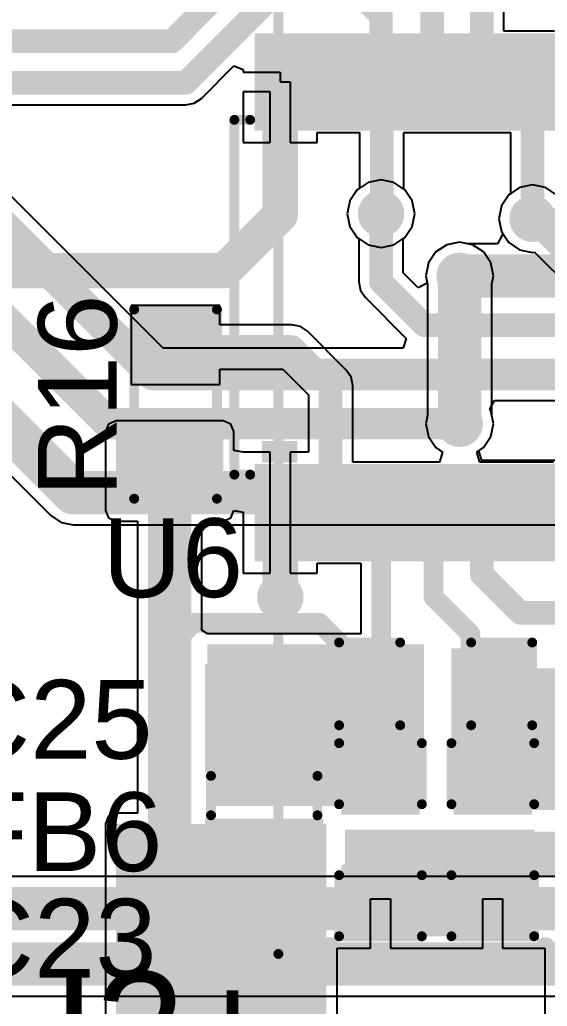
# Model space of a CAD drawing. Header units: millimetres. Extents: x -0.27 to 4.7, y -0.39 to 2.83.
# Drawn here: x 2.851 to 3.118, y 0.346 to 0.847 of the extents above; entities that cross this region are included whole.
import ezdxf

# ---------------------------------------------------------------- set-up
doc = ezdxf.new("R2010")
doc.units = ezdxf.units.MM
doc.header["$MEASUREMENT"] = 0
for name, color, linetype in [('BottomLayer', 5, 'Continuous'), ('BottomSolder', 6, 'Continuous'), ('TopLayer', 1, 'Continuous'), ('TopOverlay', 2, 'Continuous'), ('TopPaste', 8, 'Continuous'), ('TopSolder', 216, 'Continuous'), ('ViaHoleLayer', 16, 'Continuous')]:
    doc.layers.add(name, color=color, linetype=linetype)
doc.styles.add('Arial', font='arial.ttf', dxfattribs={"height": 0.2})

# ---------------------------------------------------------------- blocks, each defined once
blk = doc.blocks.new('ZIO_101954_8')
at = {"layer": 'TopOverlay', "const_width": 0.005}
for points in [[(0.719, -1.74), (0.719, 0.057)], [(-0.719, -1.74), (0.719, -1.74)]]:
    blk.add_lwpolyline(points, dxfattribs=at)
at = {"layer": 'TopOverlay', "const_width": 0.0025}
blk.add_lwpolyline([(0.71775, -1.74, 1), (0.72025, -1.74, 1)], format="xyb", close=True, dxfattribs=at)
blk.add_lwpolyline([(0.71775, -1.74, 1), (0.72025, -1.74, 1)], format="xyb", close=True, dxfattribs=at)
blk = doc.blocks.new('14_TSSOP_50')
at = {"layer": 'TopLayer'}
for points in [[(-0.1299212, 0.08562995), (-0.0885826, 0.08562995), (-0.0885826, 0.06791345), (-0.1299212, 0.06791345)], [(0.0885827, 0.08562995), (0.1299213, 0.08562995), (0.1299213, 0.06791345), (0.0885827, 0.06791345)], [(-0.1299212, 0.06003935), (-0.0885826, 0.06003935), (-0.0885826, 0.04232285), (-0.1299212, 0.04232285)], [(0.0885827, 0.06003945), (0.1299213, 0.06003945), (0.1299213, 0.04232295), (0.0885827, 0.04232295)], [(-0.1299212, 0.03444885), (-0.0885826, 0.03444885), (-0.0885826, 0.01673235), (-0.1299212, 0.01673235)], [(0.0885827, 0.03444885), (0.1299213, 0.03444885), (0.1299213, 0.01673235), (0.0885827, 0.01673235)], [(-0.1299212, 0.00885825), (-0.0885826, 0.00885825), (-0.0885826, -0.00885825), (-0.1299212, -0.00885825)], [(0.0885827, 0.00885835), (0.1299213, 0.00885835), (0.1299213, -0.00885815), (0.0885827, -0.00885815)], [(-0.1299212, -0.01673225), (-0.0885826, -0.01673225), (-0.0885826, -0.03444875), (-0.1299212, -0.03444875)], [(0.0885827, -0.01673225), (0.1299213, -0.01673225), (0.1299213, -0.03444875), (0.0885827, -0.03444875)], [(-0.1299212, -0.04232285), (-0.0885826, -0.04232285), (-0.0885826, -0.06003935), (-0.1299212, -0.06003935)], [(0.0885827, -0.04232275), (0.1299213, -0.04232275), (0.1299213, -0.06003925), (0.0885827, -0.06003925)], [(-0.1299212, -0.06791335), (-0.0885826, -0.06791335), (-0.0885826, -0.08562985), (-0.1299212, -0.08562985)], [(0.0885827, -0.06791335), (0.1299213, -0.06791335), (0.1299213, -0.08562985), (0.0885827, -0.08562985)]]:
    blk.add_hatch(color=1, dxfattribs=at).paths.add_polyline_path(points)
at = {"layer": 'TopOverlay'}
blk.add_hatch(color=2, dxfattribs=at).paths.add_polyline_path([(-0.084, 0.068), (-0.073, 0.068), (-0.073, 0.086), (-0.084, 0.086)])
at = {"layer": 'TopPaste'}
for points in [[(-0.1299212, 0.08562995), (-0.0885826, 0.08562995), (-0.0885826, 0.06791345), (-0.1299212, 0.06791345)], [(0.0885827, 0.08562995), (0.1299213, 0.08562995), (0.1299213, 0.06791345), (0.0885827, 0.06791345)], [(-0.1299212, 0.06003935), (-0.0885826, 0.06003935), (-0.0885826, 0.04232285), (-0.1299212, 0.04232285)], [(0.0885827, 0.06003945), (0.1299213, 0.06003945), (0.1299213, 0.04232295), (0.0885827, 0.04232295)], [(-0.1299212, 0.03444885), (-0.0885826, 0.03444885), (-0.0885826, 0.01673235), (-0.1299212, 0.01673235)], [(0.0885827, 0.03444885), (0.1299213, 0.03444885), (0.1299213, 0.01673235), (0.0885827, 0.01673235)], [(-0.1299212, 0.00885825), (-0.0885826, 0.00885825), (-0.0885826, -0.00885825), (-0.1299212, -0.00885825)], [(0.0885827, 0.00885835), (0.1299213, 0.00885835), (0.1299213, -0.00885815), (0.0885827, -0.00885815)], [(-0.1299212, -0.01673225), (-0.0885826, -0.01673225), (-0.0885826, -0.03444875), (-0.1299212, -0.03444875)], [(0.0885827, -0.01673225), (0.1299213, -0.01673225), (0.1299213, -0.03444875), (0.0885827, -0.03444875)], [(-0.1299212, -0.04232285), (-0.0885826, -0.04232285), (-0.0885826, -0.06003935), (-0.1299212, -0.06003935)], [(0.0885827, -0.04232275), (0.1299213, -0.04232275), (0.1299213, -0.06003925), (0.0885827, -0.06003925)], [(-0.1299212, -0.06791335), (-0.0885826, -0.06791335), (-0.0885826, -0.08562985), (-0.1299212, -0.08562985)], [(0.0885827, -0.06791335), (0.1299213, -0.06791335), (0.1299213, -0.08562985), (0.0885827, -0.08562985)]]:
    blk.add_hatch(color=8, dxfattribs=at).paths.add_polyline_path(points)
at = {"layer": 'TopSolder'}
for points in [[(-0.1339212, 0.08962995), (-0.0845826, 0.08962995), (-0.0845826, 0.06391345), (-0.1339212, 0.06391345)], [(0.0845827, 0.08962995), (0.1339213, 0.08962995), (0.1339213, 0.06391345), (0.0845827, 0.06391345)], [(-0.1339212, 0.06403935), (-0.0845826, 0.06403935), (-0.0845826, 0.03832285), (-0.1339212, 0.03832285)], [(0.0845827, 0.06403945), (0.1339213, 0.06403945), (0.1339213, 0.03832295), (0.0845827, 0.03832295)], [(-0.1339212, 0.03844885), (-0.0845826, 0.03844885), (-0.0845826, 0.01273235), (-0.1339212, 0.01273235)], [(0.0845827, 0.03844885), (0.1339213, 0.03844885), (0.1339213, 0.01273235), (0.0845827, 0.01273235)], [(-0.1339212, 0.01285825), (-0.0845826, 0.01285825), (-0.0845826, -0.01285825), (-0.1339212, -0.01285825)], [(0.0845827, 0.01285835), (0.1339213, 0.01285835), (0.1339213, -0.01285815), (0.0845827, -0.01285815)], [(-0.1339212, -0.01273225), (-0.0845826, -0.01273225), (-0.0845826, -0.03844875), (-0.1339212, -0.03844875)], [(0.0845827, -0.01273225), (0.1339213, -0.01273225), (0.1339213, -0.03844875), (0.0845827, -0.03844875)], [(-0.1339212, -0.03832285), (-0.0845826, -0.03832285), (-0.0845826, -0.06403935), (-0.1339212, -0.06403935)], [(0.0845827, -0.03832275), (0.1339213, -0.03832275), (0.1339213, -0.06403925), (0.0845827, -0.06403925)], [(-0.1339212, -0.06391335), (-0.0845826, -0.06391335), (-0.0845826, -0.08962985), (-0.1339212, -0.08962985)], [(0.0845827, -0.06391335), (0.1339213, -0.06391335), (0.1339213, -0.08962985), (0.0845827, -0.08962985)]]:
    blk.add_hatch(color=216, dxfattribs=at).paths.add_polyline_path(points)
at = {"layer": 'TopOverlay'}
for points, const_width in [([(-0.09, 0.1), (-0.09, 0.092)], 0.005), ([(-0.09, 0.1), (0.0900001, 0.1)], 0.005), ([(0.0900001, 0.1), (0.0900001, 0.092)], 0.005), ([(-0.141, 0.082), (-0.141, 0.072)], 0.007874), ([(-0.141, 0.082), (-0.136, 0.077)], 0.007874), ([(-0.136, 0.077), (-0.141, 0.072)], 0.007874), ([(-0.09, -0.0919999), (-0.09, -0.0999999)], 0.005), ([(0.0900001, -0.0919999), (0.0900001, -0.0999999)], 0.005), ([(-0.09, -0.0999999), (0.0900001, -0.0999999)], 0.005)]:
    blk.add_lwpolyline(points, dxfattribs=dict(at, const_width=const_width))
for points, const_width in [([(-0.09125, 0.1, 1), (-0.08875, 0.1, 1)], 0.0025), ([(-0.09125, 0.1, 1), (-0.08875, 0.1, 1)], 0.0025), ([(0.0887501, 0.1, 1), (0.0912501, 0.1, 1)], 0.0025), ([(0.0887501, 0.1, 1), (0.0912501, 0.1, 1)], 0.0025), ([(-0.09125, 0.092, 1), (-0.08875, 0.092, 1)], 0.0025), ([(0.0887501, 0.092, 1), (0.0912501, 0.092, 1)], 0.0025), ([(-0.1429685, 0.082, 1), (-0.1390315, 0.082, 1)], 0.003937), ([(-0.1429685, 0.082, 1), (-0.1390315, 0.082, 1)], 0.003937), ([(-0.1379685, 0.077, 1), (-0.1340315, 0.077, 1)], 0.003937), ([(-0.1379685, 0.077, 1), (-0.1340315, 0.077, 1)], 0.003937), ([(-0.1429685, 0.072, 1), (-0.1390315, 0.072, 1)], 0.003937), ([(-0.1429685, 0.072, 1), (-0.1390315, 0.072, 1)], 0.003937), ([(-0.09125, -0.0919999, 1), (-0.08875, -0.0919999, 1)], 0.0025), ([(0.0887501, -0.0919999, 1), (0.0912501, -0.0919999, 1)], 0.0025), ([(-0.09125, -0.0999999, 1), (-0.08875, -0.0999999, 1)], 0.0025), ([(-0.09125, -0.0999999, 1), (-0.08875, -0.0999999, 1)], 0.0025), ([(0.0887501, -0.0999999, 1), (0.0912501, -0.0999999, 1)], 0.0025), ([(0.0887501, -0.0999999, 1), (0.0912501, -0.0999999, 1)], 0.0025)]:
    blk.add_lwpolyline(points, format="xyb", close=True, dxfattribs=dict(at, const_width=const_width))
blk = doc.blocks.new('R___0603_86')
at = {"layer": 'TopLayer'}
for points in [[(-0.015, 0.0175), (-0.015, -0.0175), (-0.045, -0.0175), (-0.045, 0.0175)], [(0.045, 0.0175), (0.045, -0.0175), (0.015, -0.0175), (0.015, 0.0175)]]:
    blk.add_hatch(color=1, dxfattribs=at).paths.add_polyline_path(points)
at = {"layer": 'TopPaste'}
for points in [[(-0.015, 0.0175), (-0.015, -0.0175), (-0.045, -0.0175), (-0.045, 0.0175)], [(0.045, 0.0175), (0.045, -0.0175), (0.015, -0.0175), (0.015, 0.0175)]]:
    blk.add_hatch(color=8, dxfattribs=at).paths.add_polyline_path(points)
at = {"layer": 'TopSolder'}
for points in [[(-0.011, 0.0215), (-0.011, -0.0215), (-0.049, -0.0215), (-0.049, 0.0215)], [(0.049, 0.0215), (0.049, -0.0215), (0.011, -0.0215), (0.011, 0.0215)]]:
    blk.add_hatch(color=216, dxfattribs=at).paths.add_polyline_path(points)
at = {"layer": 'TopOverlay', "const_width": 0.005}
for points in [[(-0.048, 0.021), (0.048, 0.021)], [(-0.048, 0.021), (-0.048, -0.021)], [(0.048, 0.021), (0.048, -0.021)], [(-0.048, -0.021), (0.048, -0.021)]]:
    blk.add_lwpolyline(points, dxfattribs=at)
at = {"layer": 'TopOverlay', "const_width": 0.0025}
for points in [[(-0.04925, 0.021, 1), (-0.04675, 0.021, 1)], [(-0.04925, 0.021, 1), (-0.04675, 0.021, 1)], [(0.04675, 0.021, 1), (0.04925, 0.021, 1)], [(0.04675, 0.021, 1), (0.04925, 0.021, 1)], [(-0.04925, -0.021, 1), (-0.04675, -0.021, 1)], [(-0.04925, -0.021, 1), (-0.04675, -0.021, 1)], [(0.04675, -0.021, 1), (0.04925, -0.021, 1)], [(0.04675, -0.021, 1), (0.04925, -0.021, 1)]]:
    blk.add_lwpolyline(points, format="xyb", close=True, dxfattribs=at)
blk = doc.blocks.new('I___0805_129')
at = {"layer": 'TopLayer'}
for points in [[(-0.06299205, 0.02598425), (-0.01574795, 0.02598425), (-0.01574795, -0.02598425), (-0.06299205, -0.02598425)], [(0.01574815, 0.02598425), (0.06299225, 0.02598425), (0.06299225, -0.02598425), (0.01574815, -0.02598425)]]:
    blk.add_hatch(color=1, dxfattribs=at).paths.add_polyline_path(points)
at = {"layer": 'TopPaste'}
for points in [[(-0.06299205, 0.02598425), (-0.01574795, 0.02598425), (-0.01574795, -0.02598425), (-0.06299205, -0.02598425)], [(0.01574815, 0.02598425), (0.06299225, 0.02598425), (0.06299225, -0.02598425), (0.01574815, -0.02598425)]]:
    blk.add_hatch(color=8, dxfattribs=at).paths.add_polyline_path(points)
at = {"layer": 'TopSolder'}
for points in [[(-0.06699205, 0.02998425), (-0.01174795, 0.02998425), (-0.01174795, -0.02998425), (-0.06699205, -0.02998425)], [(0.01174815, 0.02998425), (0.06699225, 0.02998425), (0.06699225, -0.02998425), (0.01174815, -0.02998425)]]:
    blk.add_hatch(color=216, dxfattribs=at).paths.add_polyline_path(points)
at = {"layer": 'TopOverlay', "const_width": 0.005}
for points in [[(-0.01, 0.027), (0.01, 0.027)], [(-0.01, -0.027), (0.01, -0.027)]]:
    blk.add_lwpolyline(points, dxfattribs=at)
at = {"layer": 'TopOverlay', "const_width": 0.0025}
for points in [[(-0.01125, 0.027, 1), (-0.00875, 0.027, 1)], [(0.00875, 0.027, 1), (0.01125, 0.027, 1)], [(-0.01125, -0.027, 1), (-0.00875, -0.027, 1)], [(0.00875, -0.027, 1), (0.01125, -0.027, 1)]]:
    blk.add_lwpolyline(points, format="xyb", close=True, dxfattribs=at)
blk = doc.blocks.new('C___0603_190')
at = {"layer": 'TopLayer'}
for points in [[(-0.015, 0.0175), (-0.015, -0.0175), (-0.045, -0.0175), (-0.045, 0.0175)], [(0.045, 0.0175), (0.045, -0.0175), (0.015, -0.0175), (0.015, 0.0175)]]:
    blk.add_hatch(color=1, dxfattribs=at).paths.add_polyline_path(points)
at = {"layer": 'TopPaste'}
for points in [[(-0.015, 0.0175), (-0.015, -0.0175), (-0.045, -0.0175), (-0.045, 0.0175)], [(0.045, 0.0175), (0.045, -0.0175), (0.015, -0.0175), (0.015, 0.0175)]]:
    blk.add_hatch(color=8, dxfattribs=at).paths.add_polyline_path(points)
at = {"layer": 'TopSolder'}
for points in [[(-0.0126378, 0.0198622), (-0.0126378, -0.0198622), (-0.0473622, -0.0198622), (-0.0473622, 0.0198622)], [(0.0473622, 0.0198622), (0.0473622, -0.0198622), (0.0126378, -0.0198622), (0.0126378, 0.0198622)]]:
    blk.add_hatch(color=216, dxfattribs=at).paths.add_polyline_path(points)
at = {"layer": 'TopOverlay', "const_width": 0.005}
for points in [[(-0.049, -0.021), (-0.049, 0.021)], [(-0.018, 0.021), (-0.049, 0.021)], [(0.049, 0.021), (0.018, 0.021)], [(0.049, -0.021), (0.049, 0.021)], [(-0.018, -0.021), (-0.049, -0.021)], [(0.049, -0.021), (0.018, -0.021)]]:
    blk.add_lwpolyline(points, dxfattribs=at)
at = {"layer": 'TopOverlay', "const_width": 0.0025}
for points in [[(-0.05025, 0.021, 1), (-0.04775, 0.021, 1)], [(-0.05025, 0.021, 1), (-0.04775, 0.021, 1)], [(-0.01925, 0.021, 1), (-0.01675, 0.021, 1)], [(0.01675, 0.021, 1), (0.01925, 0.021, 1)], [(0.04775, 0.021, 1), (0.05025, 0.021, 1)], [(0.04775, 0.021, 1), (0.05025, 0.021, 1)], [(-0.05025, -0.021, 1), (-0.04775, -0.021, 1)], [(-0.05025, -0.021, 1), (-0.04775, -0.021, 1)], [(-0.01925, -0.021, 1), (-0.01675, -0.021, 1)], [(0.01675, -0.021, 1), (0.01925, -0.021, 1)], [(0.04775, -0.021, 1), (0.05025, -0.021, 1)], [(0.04775, -0.021, 1), (0.05025, -0.021, 1)]]:
    blk.add_lwpolyline(points, format="xyb", close=True, dxfattribs=at)
blk = doc.blocks.new('C___0603_192')
at = {"layer": 'TopLayer'}
for points in [[(-0.015, 0.0175), (-0.015, -0.0175), (-0.045, -0.0175), (-0.045, 0.0175)], [(0.045, 0.0175), (0.045, -0.0175), (0.015, -0.0175), (0.015, 0.0175)]]:
    blk.add_hatch(color=1, dxfattribs=at).paths.add_polyline_path(points)
at = {"layer": 'TopPaste'}
for points in [[(-0.015, 0.0175), (-0.015, -0.0175), (-0.045, -0.0175), (-0.045, 0.0175)], [(0.045, 0.0175), (0.045, -0.0175), (0.015, -0.0175), (0.015, 0.0175)]]:
    blk.add_hatch(color=8, dxfattribs=at).paths.add_polyline_path(points)
at = {"layer": 'TopSolder'}
for points in [[(-0.0126378, 0.0198622), (-0.0126378, -0.0198622), (-0.0473622, -0.0198622), (-0.0473622, 0.0198622)], [(0.0473622, 0.0198622), (0.0473622, -0.0198622), (0.0126378, -0.0198622), (0.0126378, 0.0198622)]]:
    blk.add_hatch(color=216, dxfattribs=at).paths.add_polyline_path(points)
at = {"layer": 'TopOverlay', "const_width": 0.005}
for points in [[(-0.049, -0.021), (-0.049, 0.021)], [(-0.049, 0.021), (-0.018, 0.021)], [(0.018, 0.021), (0.049, 0.021)], [(0.049, -0.021), (0.049, 0.021)], [(-0.049, -0.021), (-0.018, -0.021)], [(0.018, -0.021), (0.049, -0.021)]]:
    blk.add_lwpolyline(points, dxfattribs=at)
at = {"layer": 'TopOverlay', "const_width": 0.0025}
for points in [[(-0.05025, 0.021, 1), (-0.04775, 0.021, 1)], [(-0.05025, 0.021, 1), (-0.04775, 0.021, 1)], [(-0.01925, 0.021, 1), (-0.01675, 0.021, 1)], [(0.01675, 0.021, 1), (0.01925, 0.021, 1)], [(0.04775, 0.021, 1), (0.05025, 0.021, 1)], [(0.04775, 0.021, 1), (0.05025, 0.021, 1)], [(-0.05025, -0.021, 1), (-0.04775, -0.021, 1)], [(-0.05025, -0.021, 1), (-0.04775, -0.021, 1)], [(-0.01925, -0.021, 1), (-0.01675, -0.021, 1)], [(0.01675, -0.021, 1), (0.01925, -0.021, 1)], [(0.04775, -0.021, 1), (0.05025, -0.021, 1)], [(0.04775, -0.021, 1), (0.05025, -0.021, 1)]]:
    blk.add_lwpolyline(points, format="xyb", close=True, dxfattribs=at)
blk = doc.blocks.new('C___0603_194')
at = {"layer": 'TopLayer'}
for points in [[(-0.015, 0.0175), (-0.015, -0.0175), (-0.045, -0.0175), (-0.045, 0.0175)], [(0.045, 0.0175), (0.045, -0.0175), (0.015, -0.0175), (0.015, 0.0175)]]:
    blk.add_hatch(color=1, dxfattribs=at).paths.add_polyline_path(points)
at = {"layer": 'TopPaste'}
for points in [[(-0.015, 0.0175), (-0.015, -0.0175), (-0.045, -0.0175), (-0.045, 0.0175)], [(0.045, 0.0175), (0.045, -0.0175), (0.015, -0.0175), (0.015, 0.0175)]]:
    blk.add_hatch(color=8, dxfattribs=at).paths.add_polyline_path(points)
at = {"layer": 'TopSolder'}
for points in [[(-0.0126378, 0.0198622), (-0.0126378, -0.0198622), (-0.0473622, -0.0198622), (-0.0473622, 0.0198622)], [(0.0473622, 0.0198622), (0.0473622, -0.0198622), (0.0126378, -0.0198622), (0.0126378, 0.0198622)]]:
    blk.add_hatch(color=216, dxfattribs=at).paths.add_polyline_path(points)
at = {"layer": 'TopOverlay', "const_width": 0.005}
for points in [[(-0.049, 0.021), (-0.018, 0.021)], [(-0.049, 0.021), (-0.049, -0.021)], [(0.018, 0.021), (0.049, 0.021)], [(0.049, 0.021), (0.049, -0.021)], [(-0.049, -0.021), (-0.018, -0.021)], [(0.018, -0.021), (0.049, -0.021)]]:
    blk.add_lwpolyline(points, dxfattribs=at)
at = {"layer": 'TopOverlay', "const_width": 0.0025}
for points in [[(-0.05025, 0.021, 1), (-0.04775, 0.021, 1)], [(-0.05025, 0.021, 1), (-0.04775, 0.021, 1)], [(-0.01925, 0.021, 1), (-0.01675, 0.021, 1)], [(0.01675, 0.021, 1), (0.01925, 0.021, 1)], [(0.04775, 0.021, 1), (0.05025, 0.021, 1)], [(0.04775, 0.021, 1), (0.05025, 0.021, 1)], [(-0.05025, -0.021, 1), (-0.04775, -0.021, 1)], [(-0.05025, -0.021, 1), (-0.04775, -0.021, 1)], [(-0.01925, -0.021, 1), (-0.01675, -0.021, 1)], [(0.01675, -0.021, 1), (0.01925, -0.021, 1)], [(0.04775, -0.021, 1), (0.05025, -0.021, 1)], [(0.04775, -0.021, 1), (0.05025, -0.021, 1)]]:
    blk.add_lwpolyline(points, format="xyb", close=True, dxfattribs=at)

msp = doc.modelspace()

# ---------------------------------------------------------------- hatches: boundary and pattern name
at = {"layer": 'BottomLayer'}
h = msp.add_hatch(color=5, dxfattribs=at)
edge = h.paths.add_edge_path()
edge.add_arc((3.0340935, 0.7485438), 0.011811, 0, 360)
h = msp.add_hatch(color=5, dxfattribs=at)
edge = h.paths.add_edge_path()
edge.add_arc((3.111, 0.746), 0.011811, 0, 360)
h = msp.add_hatch(color=5, dxfattribs=at)
edge = h.paths.add_edge_path()
edge.add_arc((3.074, 0.717), 0.011811, 0, 360)
h = msp.add_hatch(color=5, dxfattribs=at)
edge = h.paths.add_edge_path()
edge.add_arc((3.074, 0.642), 0.011811, 0, 360)
h = msp.add_hatch(color=5, dxfattribs=at)
edge = h.paths.add_edge_path()
edge.add_arc((2.983, 0.554), 0.011811, 0, 360)
h = msp.add_hatch(color=5, dxfattribs=at)
edge = h.paths.add_edge_path()
edge.add_arc((3.064, 0.424), 0.011811, 0, 360)
at = {"layer": 'BottomSolder'}
h = msp.add_hatch(color=6, dxfattribs=at)
edge = h.paths.add_edge_path()
edge.add_arc((3.0340935, 0.7485438), 0.0059055, 0, 360)
h = msp.add_hatch(color=6, dxfattribs=at)
edge = h.paths.add_edge_path()
edge.add_arc((3.111, 0.746), 0.0059055, 0, 360)
h = msp.add_hatch(color=6, dxfattribs=at)
edge = h.paths.add_edge_path()
edge.add_arc((3.074, 0.717), 0.0059055, 0, 360)
h = msp.add_hatch(color=6, dxfattribs=at)
edge = h.paths.add_edge_path()
edge.add_arc((3.074, 0.642), 0.0059055, 0, 360)
h = msp.add_hatch(color=6, dxfattribs=at)
edge = h.paths.add_edge_path()
edge.add_arc((2.983, 0.554), 0.0059055, 0, 360)
h = msp.add_hatch(color=6, dxfattribs=at)
edge = h.paths.add_edge_path()
edge.add_arc((3.064, 0.424), 0.0059055, 0, 360)
at = {"layer": 'TopLayer'}
h = msp.add_hatch(color=1, dxfattribs=at)
edge = h.paths.add_edge_path()
edge.add_arc((3.0340935, 0.7485438), 0.011811, 0, 360)
h = msp.add_hatch(color=1, dxfattribs=at)
edge = h.paths.add_edge_path()
edge.add_arc((3.111, 0.746), 0.011811, 0, 360)
h = msp.add_hatch(color=1, dxfattribs=at)
edge = h.paths.add_edge_path()
edge.add_arc((3.074, 0.717), 0.011811, 0, 360)
h = msp.add_hatch(color=1, dxfattribs=at)
edge = h.paths.add_edge_path()
edge.add_arc((3.074, 0.642), 0.011811, 0, 360)
for points in [[(2.8996226, 0.598), (2.954, 0.598), (2.954, 0.638), (2.8996226, 0.638)], [(3.0558652, 0.53), (2.946, 0.53), (2.946, 0.448), (3.0558652, 0.448)], [(3.0698226, 0.51), (3.1108614, 0.51), (3.1108614, 0.528), (3.0698226, 0.528)], [(3.0698226, 0.446), (3.179, 0.446), (3.179, 0.5179486), (3.0698226, 0.5179486)], [(3.0064226, 0.439), (2.8996226, 0.439), (2.8996226, 0.1919486), (3.0064226, 0.1919486)], [(3.0158226, 0.3819486), (3.1118226, 0.3819486), (3.1118226, 0.436), (3.0158226, 0.436)]]:
    msp.add_hatch(color=1, dxfattribs=at).paths.add_polyline_path(points)
h = msp.add_hatch(color=1, dxfattribs=at)
edge = h.paths.add_edge_path()
edge.add_arc((2.983, 0.554), 0.011811, 0, 360)
h = msp.add_hatch(color=1, dxfattribs=at)
edge = h.paths.add_edge_path()
edge.add_arc((3.064, 0.424), 0.011811, 0, 360)
at = {"layer": 'TopSolder'}
h = msp.add_hatch(color=216, dxfattribs=at)
edge = h.paths.add_edge_path()
edge.add_arc((3.0340935, 0.7485438), 0.0059055, 0, 360)
h = msp.add_hatch(color=216, dxfattribs=at)
edge = h.paths.add_edge_path()
edge.add_arc((3.111, 0.746), 0.0059055, 0, 360)
h = msp.add_hatch(color=216, dxfattribs=at)
edge = h.paths.add_edge_path()
edge.add_arc((3.074, 0.717), 0.0059055, 0, 360)
h = msp.add_hatch(color=216, dxfattribs=at)
edge = h.paths.add_edge_path()
edge.add_arc((3.074, 0.642), 0.0059055, 0, 360)
h = msp.add_hatch(color=216, dxfattribs=at)
edge = h.paths.add_edge_path()
edge.add_arc((2.983, 0.554), 0.0059055, 0, 360)
h = msp.add_hatch(color=216, dxfattribs=at)
edge = h.paths.add_edge_path()
edge.add_arc((3.064, 0.424), 0.0059055, 0, 360)
at = {"layer": 'ViaHoleLayer'}
h = msp.add_hatch(color=16, dxfattribs=at)
edge = h.paths.add_edge_path()
edge.add_arc((3.0340935, 0.7485438), 0.0059055, 0, 360)
h = msp.add_hatch(color=16, dxfattribs=at)
edge = h.paths.add_edge_path()
edge.add_arc((3.111, 0.746), 0.0059055, 0, 360)
h = msp.add_hatch(color=16, dxfattribs=at)
edge = h.paths.add_edge_path()
edge.add_arc((3.074, 0.717), 0.0059055, 0, 360)
h = msp.add_hatch(color=16, dxfattribs=at)
edge = h.paths.add_edge_path()
edge.add_arc((3.074, 0.642), 0.0059055, 0, 360)
h = msp.add_hatch(color=16, dxfattribs=at)
edge = h.paths.add_edge_path()
edge.add_arc((2.983, 0.554), 0.0059055, 0, 360)
h = msp.add_hatch(color=16, dxfattribs=at)
edge = h.paths.add_edge_path()
edge.add_arc((3.064, 0.424), 0.0059055, 0, 360)

# ---------------------------------------------------------------- linework, layer by layer
at = {"layer": 'BottomLayer'}
for p, q in [((2.9234903, 0.6802547), (2.8080773, 0.7956677)), ((3.0275342, 0.7643794), (3.0219735, 0.7606638)), ((3.0340935, 0.7656841), (3.0275342, 0.7643794)), ((3.0406528, 0.7643794), (3.0340935, 0.7656841)), ((3.0462135, 0.7606638), (3.0406528, 0.7643794)), ((3.1044407, 0.7618356), (3.09888, 0.75812)), ((3.111, 0.7631403), (3.1044407, 0.7618356)), ((3.1175593, 0.7618356), (3.111, 0.7631403)), ((3.12312, 0.75812), (3.1175593, 0.7618356)), ((3.0219735, 0.7606638), (3.0182579, 0.7551031)), ((3.0499291, 0.7551031), (3.0462135, 0.7606638)), ((3.09888, 0.75812), (3.0951644, 0.7525593)), ((3.0182579, 0.7551031), (3.0169532, 0.7485438)), ((3.0512338, 0.7485438), (3.0499291, 0.7551031)), ((3.0951644, 0.7525593), (3.0938597, 0.746)), ((3.0169532, 0.7485438), (3.0182579, 0.7419845)), ((3.0499291, 0.7419845), (3.0512338, 0.7485438)), ((3.0938597, 0.746), (3.0951644, 0.7394407)), ((3.0182579, 0.7419845), (3.0219735, 0.7364238)), ((3.0462135, 0.7364238), (3.0499291, 0.7419845)), ((3.0219735, 0.7364238), (3.022878, 0.7358194)), ((3.022878, 0.7358194), (3.022878, 0.713907)), ((3.045309, 0.7358194), (3.0462135, 0.7364238)), ((3.045309, 0.7185522), (3.045309, 0.7358194)), ((3.0959176, 0.7383135), (3.093245, 0.7333135)), ((3.0951644, 0.7394407), (3.0959176, 0.7383135)), ((2.7279329, 0.7339963), (2.8664646, 0.5954646)), ((3.0674407, 0.7328356), (3.06188, 0.72912)), ((3.074, 0.7341403), (3.0674407, 0.7328356)), ((3.0781567, 0.7333135), (3.074, 0.7341403)), ((3.093245, 0.7333135), (3.0781567, 0.7333135)), ((3.06188, 0.72912), (3.0581644, 0.7235593)), ((3.0581644, 0.7235593), (3.0568597, 0.717)), ((3.0529785, 0.7108826), (3.045309, 0.7185522)), ((3.0568597, 0.717), (3.0575866, 0.7133457)), ((3.022878, 0.713907), (3.0228779, 0.7139065)), ((3.0228779, 0.7139065), (3.0237317, 0.7096145)), ((3.0575866, 0.7133457), (3.0529785, 0.7108826)), ((3.0237317, 0.7096145), (3.0261629, 0.7059759)), ((3.0261629, 0.7059759), (3.0468842, 0.6852547)), ((3.0468842, 0.6852547), (3.0453161, 0.6805764)), ((3.0450626, 0.6802547), (2.9234903, 0.6802547)), ((3.0453161, 0.6805764), (3.0450626, 0.6802547)), ((3.0893169, 0.6493356), (3.0916739, 0.6537453)), ((3.0916739, 0.6537453), (3.373, 0.6537453)), ((3.0898356, 0.6485593), (3.0893169, 0.6493356)), ((3.0911403, 0.642), (3.0898356, 0.6485593)), ((3.0898356, 0.6354407), (3.0911403, 0.642)), ((3.08612, 0.62988), (3.0898356, 0.6354407)), ((3.0837757, 0.6283135), (3.08612, 0.62988)), ((3.0852924, 0.6233135), (3.0837757, 0.6283135)), ((3.2678433, 0.6233135), (3.0852924, 0.6233135)), ((2.8664646, 0.5954646), (2.8717571, 0.5919283)), ((2.8717571, 0.5919283), (2.878, 0.5906865)), ((2.878, 0.5906865), (3.2678433, 0.5906865)), ((3.4581167, 0.4123135), (2.7827573, 0.4123135)), ((2.0208983, 0.3516351), (3.2428433, 0.3516351))]:
    msp.add_line(p, q, dxfattribs=at)
for points, const_width in [([(2.7948226, 0.7901774), (2.918, 0.667)], 0.016), ([(2.7628226, 0.7751774), (2.896, 0.642)], 0.016), ([(2.7348225, 0.7501775), (2.878, 0.607)], 0.022), ([(3.0340935, 0.7485438), (3.0340935, 0.749)], 0.012), ([(3.0340935, 0.7139065), (3.0340935, 0.7485438)], 0.012), ([(3.111, 0.746), (3.1115, 0.7455)], 0.012), ([(3.1115, 0.7455), (3.2155, 0.7455)], 0.012), ([(3.074, 0.717), (3.238, 0.717)], 0.022), ([(3.0340935, 0.7139065), (3.056, 0.692)], 0.012), ([(3.056, 0.692), (3.355, 0.692)], 0.012), ([(2.918, 0.667), (3.373, 0.667)], 0.016), ([(2.896, 0.642), (3.074, 0.642)], 0.016), ([(2.878, 0.607), (3.272, 0.607)], 0.022), ([(3.064, 0.424), (3.3858226, 0.424)], 0.022), ([(2.776, 0.396), (3.464874, 0.396)], 0.022), ([(2.7440514, 0.3679486), (3.247, 0.3679486)], 0.022)]:
    msp.add_lwpolyline(points, dxfattribs=dict(at, const_width=const_width))
for points, const_width in [([(3.0310935, 0.749, 1), (3.0370935, 0.749, 1)], 0.006), ([(3.0310935, 0.7485438, 1), (3.0370935, 0.7485438, 1)], 0.006), ([(3.0310935, 0.7485438, 1), (3.0370935, 0.7485438, 1)], 0.006), ([(3.108, 0.746, 1), (3.114, 0.746, 1)], 0.006), ([(3.1085, 0.7455, 1), (3.1145, 0.7455, 1)], 0.006), ([(3.1085, 0.7455, 1), (3.1145, 0.7455, 1)], 0.006), ([(3.0685, 0.717, 1), (3.0795, 0.717, 1)], 0.011), ([(3.0310935, 0.7139065, 1), (3.0370935, 0.7139065, 1)], 0.006), ([(3.0310935, 0.7139065, 1), (3.0370935, 0.7139065, 1)], 0.006), ([(3.053, 0.692, 1), (3.059, 0.692, 1)], 0.006), ([(3.053, 0.692, 1), (3.059, 0.692, 1)], 0.006), ([(2.914, 0.667, 1), (2.922, 0.667, 1)], 0.008), ([(2.914, 0.667, 1), (2.922, 0.667, 1)], 0.008), ([(2.892, 0.642, 1), (2.9, 0.642, 1)], 0.008), ([(2.892, 0.642, 1), (2.9, 0.642, 1)], 0.008), ([(3.07, 0.642, 1), (3.078, 0.642, 1)], 0.008), ([(2.8725, 0.607, 1), (2.8835, 0.607, 1)], 0.011), ([(2.8725, 0.607, 1), (2.8835, 0.607, 1)], 0.011), ([(3.0585, 0.424, 1), (3.0695, 0.424, 1)], 0.011)]:
    msp.add_lwpolyline(points, format="xyb", close=True, dxfattribs=dict(at, const_width=const_width))
at = {"layer": 'TopLayer'}
for p, q in [((3.0964901, 0.8410792), (3.0964901, 0.8525)), ((3.1220776, 0.8410792), (3.0964901, 0.8410792)), ((2.9429306, 0.8070694), (2.9594348, 0.8235736)), ((2.9594348, 0.8235736), (2.9640542, 0.8216602)), ((2.9640542, 0.8216602), (2.9640542, 0.82041)), ((2.9640542, 0.82041), (2.9829121, 0.82041)), ((2.9829121, 0.82041), (2.9829121, 0.81541)), ((2.9829121, 0.81541), (2.9879121, 0.81541)), ((2.9879121, 0.81541), (2.9879121, 0.7847406)), ((2.939292, 0.8046382), (2.9429306, 0.8070694)), ((2.9779121, 0.81041), (2.9640542, 0.81041)), ((2.9640542, 0.81041), (2.9640542, 0.7847406)), ((2.9779121, 0.7847406), (2.9779121, 0.81041)), ((2.6746844, 0.8037845), (2.9349995, 0.8037845)), ((2.9349995, 0.8037845), (2.935, 0.8037844)), ((2.935, 0.8037844), (2.939292, 0.8046382)), ((3.0017706, 0.7847406), (3.0017706, 0.7897406)), ((3.0017706, 0.7897406), (3.0232286, 0.7897406)), ((3.0232286, 0.7897406), (3.0232286, 0.7615024)), ((3.0456596, 0.7610339), (3.0456596, 0.7897406)), ((3.0456596, 0.7897406), (3.099717, 0.7897406)), ((3.099717, 0.7897406), (3.099717, 0.7586793)), ((2.9640542, 0.7847406), (2.9779121, 0.7847406)), ((2.9879121, 0.7847406), (3.0017706, 0.7847406)), ((3.0232286, 0.7615024), (3.0219735, 0.7606638)), ((3.0462135, 0.7606638), (3.0456596, 0.7610339)), ((3.0219735, 0.7606638), (3.0182579, 0.7551031)), ((3.0499291, 0.7551031), (3.0462135, 0.7606638)), ((3.09888, 0.75812), (3.0951644, 0.7525593)), ((3.099717, 0.7586793), (3.09888, 0.75812)), ((3.0182579, 0.7551031), (3.0169532, 0.7485438)), ((3.0512338, 0.7485438), (3.0499291, 0.7551031)), ((3.0951644, 0.7525593), (3.0938597, 0.746)), ((3.0169532, 0.7485438), (3.0182579, 0.7419845)), ((3.0499291, 0.7419845), (3.0512338, 0.7485438)), ((3.0938597, 0.746), (3.0951644, 0.7394407)), ((3.0182579, 0.7419845), (3.0219735, 0.7364238)), ((3.0462135, 0.7364238), (3.0499291, 0.7419845)), ((3.0219735, 0.7364238), (3.0275342, 0.7327082)), ((3.0406528, 0.7327082), (3.0462135, 0.7364238)), ((3.0951644, 0.7394407), (3.09888, 0.73388)), ((3.0275342, 0.7327082), (3.0340935, 0.7314035)), ((3.0340935, 0.7314035), (3.0406528, 0.7327082)), ((3.0674407, 0.7328356), (3.06188, 0.72912)), ((3.074, 0.7341403), (3.0674407, 0.7328356)), ((3.0805593, 0.7328356), (3.074, 0.7341403)), ((3.08612, 0.72912), (3.0805593, 0.7328356)), ((3.09888, 0.73388), (3.1044407, 0.7301644)), ((3.06188, 0.72912), (3.0581644, 0.7235593)), ((3.0898356, 0.7235593), (3.08612, 0.72912)), ((3.1044407, 0.7301644), (3.111, 0.7288597)), ((3.111, 0.7288597), (3.1120106, 0.7290607)), ((3.1120106, 0.7290607), (3.1390017, 0.7020697)), ((3.0581644, 0.7235593), (3.0568597, 0.717)), ((3.0911403, 0.717), (3.0898356, 0.7235593)), ((3.0568597, 0.717), (3.0576865, 0.7128433)), ((3.0903135, 0.7128433), (3.0911403, 0.717)), ((3.0576865, 0.7128433), (3.0576865, 0.6461567)), ((3.0903135, 0.6461567), (3.0903135, 0.7128433)), ((2.9523226, 0.7019486), (2.9073226, 0.7019486)), ((2.9073226, 0.7019486), (2.9073226, 0.6619486)), ((2.9523226, 0.6921641), (2.9523226, 0.7019486)), ((2.9888647, 0.6921641), (2.9523226, 0.6921641)), ((2.9888652, 0.6921642), (2.9888647, 0.6921641)), ((2.9931572, 0.6913104), (2.9888652, 0.6921642)), ((2.9967958, 0.6888792), (2.9931572, 0.6913104)), ((3.0164333, 0.6692416), (2.9967958, 0.6888792)), ((2.9523226, 0.6619486), (2.9523226, 0.6697331)), ((2.9523226, 0.6697331), (2.9842195, 0.6697331)), ((2.9842195, 0.6697331), (2.9972875, 0.6566652)), ((3.0164336, 0.6692414), (3.0164333, 0.6692416)), ((3.0188648, 0.6656028), (3.0164336, 0.6692414)), ((2.9073226, 0.6619486), (2.9523226, 0.6619486)), ((3.0197185, 0.6613108), (3.0188648, 0.6656028)), ((3.0197185, 0.6225753), (3.0197185, 0.6613108)), ((2.9972875, 0.6566652), (2.9972875, 0.6275753)), ((3.0576865, 0.6461567), (3.0568597, 0.642)), ((3.0911403, 0.642), (3.0903135, 0.6461567)), ((2.8957957, 0.6418269), (2.8942106, 0.638)), ((2.8996226, 0.643412), (2.8957957, 0.6418269)), ((2.954, 0.643412), (2.8996226, 0.643412)), ((2.9578269, 0.6418269), (2.954, 0.643412)), ((2.959412, 0.638), (2.9578269, 0.6418269)), ((3.0568597, 0.642), (3.0581644, 0.6354407)), ((3.0898356, 0.6354407), (3.0911403, 0.642)), ((2.8942106, 0.638), (2.8942106, 0.598)), ((2.959412, 0.6284392), (2.959412, 0.638)), ((3.0581644, 0.6354407), (3.06188, 0.62988)), ((3.08612, 0.62988), (3.0898356, 0.6354407)), ((2.9640543, 0.6275754), (2.959412, 0.6284392)), ((2.9640543, 0.6275753), (2.9640543, 0.6275754)), ((2.9779122, 0.6275753), (2.9640543, 0.6275753)), ((2.9779122, 0.5969062), (2.9779122, 0.6275753)), ((2.9972875, 0.6275753), (2.9879122, 0.6275753)), ((2.9879122, 0.6275753), (2.9879122, 0.5969062)), ((3.06188, 0.62988), (3.0653291, 0.6275753)), ((3.0653291, 0.6275753), (3.0638124, 0.6225753)), ((3.0826709, 0.6275753), (3.08612, 0.62988)), ((3.0841876, 0.6225753), (3.0826709, 0.6275753)), ((3.0638124, 0.6225753), (3.0197185, 0.6225753)), ((3.121588, 0.6225753), (3.0841876, 0.6225753)), ((2.8942106, 0.598), (2.8957957, 0.5941731)), ((2.9578269, 0.5941731), (2.959412, 0.5979999)), ((2.959412, 0.5979999), (2.9640542, 0.5971361)), ((2.9640542, 0.5971361), (2.9640542, 0.5662367)), ((2.9779122, 0.5662367), (2.9779122, 0.5969062)), ((2.9879122, 0.5969062), (2.9879122, 0.5662367)), ((2.8957957, 0.5941731), (2.8996226, 0.592588)), ((2.8996226, 0.592588), (2.9104978, 0.592588)), ((2.9104978, 0.592588), (2.9104978, 0.444412)), ((2.9431248, 0.5373332), (2.9431248, 0.592588)), ((2.9431248, 0.592588), (2.954, 0.592588)), ((2.954, 0.592588), (2.9578269, 0.5941731)), ((3.0017706, 0.5662367), (3.0017706, 0.5712367)), ((3.0017706, 0.5712367), (3.0238976, 0.5712367)), ((3.0238976, 0.5712367), (3.0238976, 0.535412)), ((2.9640542, 0.5662367), (2.9779122, 0.5662367)), ((2.9879122, 0.5662367), (3.0017706, 0.5662367)), ((2.9460001, 0.535412), (2.9431248, 0.5373332)), ((3.0238976, 0.535412), (2.9460001, 0.535412)), ((2.8957957, 0.4428269), (2.8942106, 0.439)), ((2.8996226, 0.444412), (2.8957957, 0.4428269)), ((2.9104978, 0.444412), (2.8996226, 0.444412)), ((2.8942106, 0.439), (2.8942106, 0.1919486)), ((3.0288226, 0.3759486), (3.0288226, 0.4009486)), ((3.0288226, 0.4009486), (3.0388226, 0.4009486)), ((3.0388226, 0.4009486), (3.0388226, 0.3759486)), ((3.0858226, 0.3759486), (3.0858226, 0.4009486)), ((3.0858226, 0.4009486), (3.0958226, 0.4009486)), ((3.0958226, 0.4009486), (3.0958226, 0.3759486)), ((3.0118346, 0.2989486), (3.0118346, 0.3759486)), ((3.0118346, 0.3759486), (3.0288226, 0.3759486)), ((3.0388226, 0.3759486), (3.0613224, 0.3759486)), ((3.0613224, 0.3759486), (3.0613224, 0.3759484)), ((3.0613224, 0.3759484), (3.0633228, 0.3759484)), ((3.0633228, 0.3759484), (3.0633228, 0.3759486)), ((3.0633228, 0.3759486), (3.0858226, 0.3759486)), ((3.0958226, 0.3759486), (3.1172106, 0.3759486)), ((3.1172106, 0.3759486), (3.1172106, 0.3043606))]:
    msp.add_line(p, q, dxfattribs=at)
for points, const_width in [([(2.928, 0.836), (2.97, 0.878)], 0.012), ([(2.935, 0.815), (2.977, 0.857)], 0.012), ([(3.026, 0.857), (3.0340863, 0.8489137)], 0.012), ([(3.06, 0.802), (3.06, 0.857)], 0.012), ([(3.0852746, 0.8154099), (3.0852746, 0.8597254)], 0.012), ([(3.0340863, 0.8154171), (3.0340863, 0.8489137)], 0.012), ([(2.687, 0.836), (2.928, 0.836)], 0.012), ([(2.672, 0.815), (2.935, 0.815)], 0.012), ([(2.9829124, 0.7479124), (2.9829124, 0.8154099)], 0.018), ([(3.0344441, 0.7488944), (3.0344441, 0.8154099)], 0.012), ([(3.059684, 0.8024099), (3.059684, 0.8154099)], 0.012), ([(3.1108651, 0.8024099), (3.1109325, 0.8023425)], 0.012), ([(3.1109325, 0.746), (3.1109325, 0.8023425)], 0.012), ([(2.9546897, 0.7196897), (2.9829124, 0.7479124)], 0.018), ([(3.1109325, 0.746), (3.1469325, 0.71)], 0.012), ([(2.7516897, 0.7196897), (2.9546897, 0.7196897)], 0.018), ([(3.074, 0.642), (3.074, 0.717)], 0.022), ([(2.9298652, 0.6809486), (2.9888652, 0.6809486)], 0.012), ([(2.9888652, 0.6809486), (3.008503, 0.6613108)], 0.012), ([(3.008503, 0.583906), (3.008503, 0.6613108)], 0.012), ([(2.9268113, 0.6189373), (2.9298226, 0.6219486)], 0.022), ([(2.9273226, 0.6219486), (2.9298226, 0.6219486)], 0.022), ([(2.9268113, 0.4041887), (2.9268113, 0.6189373)], 0.022), ([(3.0852746, 0.5655869), (3.0852746, 0.596906)], 0.012), ([(2.983, 0.554), (2.983, 0.5852366)], 0.018), ([(3.0340935, 0.51), (3.0340935, 0.583906)], 0.01), ([(3.0606663, 0.5541475), (3.0606663, 0.5829238)], 0.01), ([(3.0852746, 0.5655869), (3.1048615, 0.546)], 0.012), ([(3.0606663, 0.5541475), (3.0686569, 0.5461569)], 0.01), ([(3.0686569, 0.5461569), (3.0795597, 0.5352541)], 0.01), ([(3.1048615, 0.546), (3.1408615, 0.546)], 0.012), ([(3.0795597, 0.5129486), (3.0795597, 0.5352541)], 0.01), ([(3.0795597, 0.5129486), (3.0908914, 0.5016169)], 0.01), ([(3.064, 0.423), (3.066, 0.423)], 0.022), ([(2.9268113, 0.4041887), (2.936, 0.395)], 0.022)]:
    msp.add_lwpolyline(points, dxfattribs=dict(at, const_width=const_width))
for points, const_width in [([(3.0310863, 0.8489137, 1), (3.0370863, 0.8489137, 1)], 0.006), ([(3.0310863, 0.8489137, 1), (3.0370863, 0.8489137, 1)], 0.006), ([(2.925, 0.836, 1), (2.931, 0.836, 1)], 0.006), ([(2.925, 0.836, 1), (2.931, 0.836, 1)], 0.006), ([(2.932, 0.815, 1), (2.938, 0.815, 1)], 0.006), ([(2.932, 0.815, 1), (2.938, 0.815, 1)], 0.006), ([(2.9784124, 0.8154099, 1), (2.9874124, 0.8154099, 1)], 0.009), ([(3.0310863, 0.8154171, 1), (3.0370863, 0.8154171, 1)], 0.006), ([(3.0314441, 0.8154099, 1), (3.0374441, 0.8154099, 1)], 0.006), ([(3.056684, 0.8154099, 1), (3.062684, 0.8154099, 1)], 0.006), ([(3.0822746, 0.8154099, 1), (3.0882746, 0.8154099, 1)], 0.006), ([(3.056684, 0.8024099, 1), (3.062684, 0.8024099, 1)], 0.006), ([(3.057, 0.802, 1), (3.063, 0.802, 1)], 0.006), ([(3.1078651, 0.8024099, 1), (3.1138651, 0.8024099, 1)], 0.006), ([(3.1079325, 0.8023425, 1), (3.1139325, 0.8023425, 1)], 0.006), ([(3.1079325, 0.8023425, 1), (3.1139325, 0.8023425, 1)], 0.006), ([(2.9784124, 0.7479124, 1), (2.9874124, 0.7479124, 1)], 0.009), ([(2.9784124, 0.7479124, 1), (2.9874124, 0.7479124, 1)], 0.009), ([(3.0314441, 0.7488944, 1), (3.0374441, 0.7488944, 1)], 0.006), ([(3.1079325, 0.746, 1), (3.1139325, 0.746, 1)], 0.006), ([(3.1079325, 0.746, 1), (3.1139325, 0.746, 1)], 0.006), ([(2.9501897, 0.7196897, 1), (2.9591897, 0.7196897, 1)], 0.009), ([(2.9501897, 0.7196897, 1), (2.9591897, 0.7196897, 1)], 0.009), ([(3.0685, 0.717, 1), (3.0795, 0.717, 1)], 0.011), ([(2.9268652, 0.6809486, 1), (2.9328652, 0.6809486, 1)], 0.006), ([(2.9858652, 0.6809486, 1), (2.9918652, 0.6809486, 1)], 0.006), ([(2.9858652, 0.6809486, 1), (2.9918652, 0.6809486, 1)], 0.006), ([(3.005503, 0.6613108, 1), (3.011503, 0.6613108, 1)], 0.006), ([(3.005503, 0.6613108, 1), (3.011503, 0.6613108, 1)], 0.006), ([(3.0685, 0.642, 1), (3.0795, 0.642, 1)], 0.011), ([(2.9218226, 0.6219486, 1), (2.9328226, 0.6219486, 1)], 0.011), ([(2.9243226, 0.6219486, 1), (2.9353226, 0.6219486, 1)], 0.011), ([(2.9243226, 0.6219486, 1), (2.9353226, 0.6219486, 1)], 0.011), ([(2.9213113, 0.6189373, 1), (2.9323113, 0.6189373, 1)], 0.011), ([(2.9213113, 0.6189373, 1), (2.9323113, 0.6189373, 1)], 0.011), ([(3.0822746, 0.596906, 1), (3.0882746, 0.596906, 1)], 0.006), ([(2.9785, 0.5852366, 1), (2.9875, 0.5852366, 1)], 0.009), ([(3.005503, 0.583906, 1), (3.011503, 0.583906, 1)], 0.006), ([(3.0315935, 0.583906, 1), (3.0365935, 0.583906, 1)], 0.005), ([(3.0581663, 0.5829238, 1), (3.0631663, 0.5829238, 1)], 0.005), ([(3.0822746, 0.5655869, 1), (3.0882746, 0.5655869, 1)], 0.006), ([(3.0822746, 0.5655869, 1), (3.0882746, 0.5655869, 1)], 0.006), ([(2.9785, 0.554, 1), (2.9875, 0.554, 1)], 0.009), ([(3.0581663, 0.5541475, 1), (3.0631663, 0.5541475, 1)], 0.005), ([(3.0581663, 0.5541475, 1), (3.0631663, 0.5541475, 1)], 0.005), ([(3.0661569, 0.5461569, 1), (3.0711569, 0.5461569, 1)], 0.005), ([(3.0661569, 0.5461569, 1), (3.0711569, 0.5461569, 1)], 0.005), ([(3.1018615, 0.546, 1), (3.1078615, 0.546, 1)], 0.006), ([(3.1018615, 0.546, 1), (3.1078615, 0.546, 1)], 0.006), ([(3.0770597, 0.5352541, 1), (3.0820597, 0.5352541, 1)], 0.005), ([(3.0770597, 0.5352541, 1), (3.0820597, 0.5352541, 1)], 0.005), ([(3.0770597, 0.5129486, 1), (3.0820597, 0.5129486, 1)], 0.005), ([(3.0770597, 0.5129486, 1), (3.0820597, 0.5129486, 1)], 0.005), ([(3.0315935, 0.51, 1), (3.0365935, 0.51, 1)], 0.005), ([(3.0883914, 0.5016169, 1), (3.0933914, 0.5016169, 1)], 0.005), ([(3.0585, 0.423, 1), (3.0695, 0.423, 1)], 0.011), ([(3.0605, 0.423, 1), (3.0715, 0.423, 1)], 0.011), ([(2.9213113, 0.4041887, 1), (2.9323113, 0.4041887, 1)], 0.011), ([(2.9213113, 0.4041887, 1), (2.9323113, 0.4041887, 1)], 0.011), ([(2.9305, 0.395, 1), (2.9415, 0.395, 1)], 0.011)]:
    msp.add_lwpolyline(points, format="xyb", close=True, dxfattribs=dict(at, const_width=const_width))
at = {"layer": 'TopOverlay', "const_width": 0.01}
for points in [[(2.921, 0.523), (2.939, 0.541)], [(2.939, 0.541), (3.0028226, 0.541)], [(3.0028226, 0.541), (3.0128226, 0.531)], [(2.9996452, 0.368), (3.0081452, 0.3765)], [(3.1175, 0.3765), (3.126, 0.368)], [(2.9366452, 0.368), (2.9996452, 0.368)]]:
    msp.add_lwpolyline(points, dxfattribs=at)
at = {"layer": 'TopOverlay', "const_width": 0.005}
for points in [[(2.9365, 0.541, 1), (2.9415, 0.541, 1)], [(2.9365, 0.541, 1), (2.9415, 0.541, 1)], [(3.0003226, 0.541, 1), (3.0053226, 0.541, 1)], [(3.0003226, 0.541, 1), (3.0053226, 0.541, 1)], [(3.0103226, 0.531, 1), (3.0153226, 0.531, 1)], [(2.9185, 0.523, 1), (2.9235, 0.523, 1)], [(3.0056452, 0.3765, 1), (3.0106452, 0.3765, 1)], [(3.115, 0.3765, 1), (3.12, 0.3765, 1)], [(2.9341452, 0.368, 1), (2.9391452, 0.368, 1)], [(2.9971452, 0.368, 1), (3.0021452, 0.368, 1)], [(2.9971452, 0.368, 1), (3.0021452, 0.368, 1)]]:
    msp.add_lwpolyline(points, format="xyb", close=True, dxfattribs=at)

# ---------------------------------------------------------------- block references
for name, p in [('ZIO_101954_8', (2.262999, 2.112996)), ('C___0603_192', (3.0618226, 0.51))]:
    msp.add_blockref(name, p)
for name, p, rotation in [('14_TSSOP_50', (3.0596841, 0.7061579), 90), ('R___0603_86', (2.9298226, 0.6519486), 90), ('I___0805_129', (2.9748226, 0.4533186), 90), ('C___0603_194', (3.0338226, 0.4309486), 90), ('C___0603_190', (3.0908226, 0.4309486), 270)]:
    msp.add_blockref(name, p, dxfattribs=dict(rotation=rotation))

# ---------------------------------------------------------------- texts
at = {"layer": 'TopOverlay', "style": 'Arial'}
for s, height, rotation, p in [('R16', 0.04, 90, (2.8999935, 0.6050162)), ('-TH2+', 0.0590551, 360, (2.7514226, 0.3049486))]:
    msp.add_text(s, height=height, rotation=rotation, dxfattribs=at).set_placement(p)
for s, p in [('U6', (2.8926775, 0.5540065)), ('C25', (2.8156839, 0.4720065)), ('FB6', (2.8206839, 0.4150065)), ('C23', (2.8176839, 0.3610065))]:
    msp.add_text(s, height=0.04, dxfattribs=at).set_placement(p)

doc.saveas('drawing.dxf')
